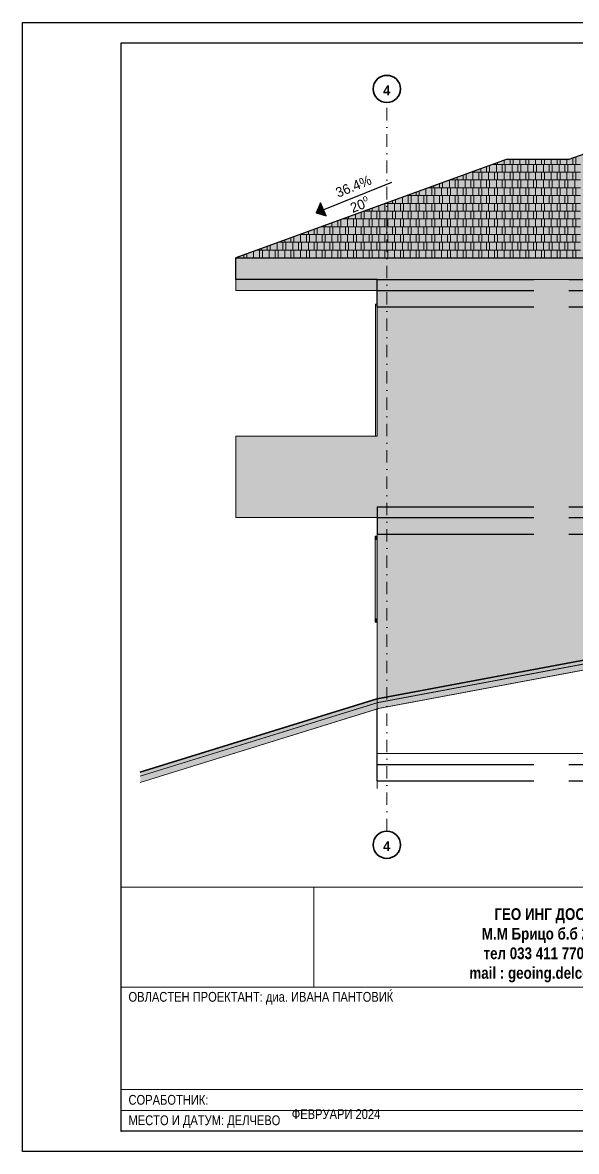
# Model space of a CAD drawing. Extents: x -1929 to 256751, y -18317 to 36108.
# Drawn here: x 9532 to 10239, y 29 to 1470 of the extents above; entities that cross this region are included whole.
import ezdxf

# ---------------------------------------------------------------- set-up
doc = ezdxf.new("R2010")
doc.units = 0
doc.header["$LTSCALE"] = 5
doc.header["$MEASUREMENT"] = 0
doc.linetypes.add('- Осеви линии', pattern=[670.277762, 317.5, -176.388889, 0, -176.388874])
doc.linetypes.add('- Скирити линии', pattern=[245, 200, -45])
for name, color, linetype in [('1 _ Плочи - Основни.Structural - Bearing', 7, 'Continuous'), ('4 _ - Фрагмент - Разрез.2D Elements', 7, 'Continuous'), ('4 _ - Щриховки - Основни.2D Elements', 7, 'Continuous'), ('6 _ - Конструктивни оси.Dimensioning', 7, 'Continuous'), ('7 _ - Основни елементи.2D Elements', 7, 'Continuous'), ('KEREMIDI', 7, 'Continuous'), ('Structural - Bearing', 7, 'Continuous')]:
    doc.layers.add(name, color=color, linetype=linetype)
doc.styles.add('GENERATED_STYLE_1', font='GOTHIC.TTF')
doc.styles.add('GENERATED_STYLE_2', font='GOTHICB.TTF')

# ---------------------------------------------------------------- blocks, each defined once
blk = doc.blocks.new('*X17')
at = {"layer": 'KEREMIDI', "color": 250, "linetype": 'Continuous', "lineweight": 13, "ltscale": 0.01, "true_color": 0x2a2a2a}
for p, q in [((12555, 25646), (12555, 25660)), ((12629, 25663), (12629, 25687)), ((12805, 25663), (12805, 25751)), ((12955, 25646), (12955, 25769)), ((13029, 25663), (13029, 25769)), ((13205, 25663), (13205, 25769)), ((13355, 25646), (13355, 25769)), ((13429, 25663), (13429, 25769)), ((13605, 25663), (13605, 25769)), ((13755, 25646), (13755, 25769)), ((13829, 25663), (13829, 25769)), ((14005, 25663), (14005, 25769)), ((14155, 25646), (14155, 25769)), ((14229, 25663), (14229, 25769)), ((14405, 25663), (14405, 25769)), ((14555, 25646), (14555, 25805)), ((14629, 25663), (14629, 25828)), ((11829, 25265), (11829, 25396)), ((11971, 25447), (12355, 25447)), ((12005, 25265), (12005, 25430)), ((12029, 25464), (12029, 25468)), ((12155, 25248), (12155, 25447)), ((12205, 25464), (12205, 25532)), ((12229, 25265), (12229, 25430)), ((12355, 25587), (12355, 25447)), ((12355, 25447), (13155, 25447)), ((12405, 25265), (12405, 25430)), ((12429, 25464), (12429, 25614)), ((13155, 25646), (12518, 25646)), ((12555, 25248), (12555, 25447)), ((12605, 25464), (12605, 25629)), ((12629, 25265), (12629, 25430)), ((12755, 25447), (12755, 25646)), ((12805, 25265), (12805, 25430)), ((12829, 25464), (12829, 25629)), ((12955, 25248), (12955, 25447)), ((13005, 25464), (13005, 25629)), ((13029, 25265), (13029, 25430)), ((13955, 25646), (13155, 25646)), ((13155, 25646), (13155, 25447)), ((13155, 25447), (13955, 25447)), ((13205, 25265), (13205, 25430)), ((13229, 25464), (13229, 25629)), ((13355, 25248), (13355, 25447)), ((13405, 25464), (13405, 25629)), ((13429, 25265), (13429, 25430)), ((13555, 25447), (13555, 25646)), ((13605, 25265), (13605, 25430)), ((13629, 25464), (13629, 25629)), ((13755, 25248), (13755, 25447)), ((13805, 25464), (13805, 25629)), ((13829, 25265), (13829, 25430)), ((14755, 25646), (13955, 25646)), ((13955, 25646), (13955, 25447)), ((13955, 25447), (14755, 25447)), ((14005, 25265), (14005, 25430)), ((14029, 25464), (14029, 25629)), ((14155, 25248), (14155, 25447)), ((14205, 25464), (14205, 25629)), ((14229, 25265), (14229, 25430)), ((14355, 25447), (14355, 25646)), ((14405, 25265), (14405, 25430)), ((14429, 25464), (14429, 25629)), ((14555, 25248), (14555, 25447)), ((14605, 25464), (14605, 25629)), ((14629, 25265), (14629, 25430)), ((11005, 25066), (11005, 25096)), ((11155, 25049), (11155, 25150)), ((11229, 25066), (11229, 25177)), ((11405, 25066), (11405, 25231)), ((11555, 25248), (11424, 25248)), ((12355, 25248), (11555, 25248)), ((11555, 25248), (11555, 25049)), ((11605, 25265), (11605, 25314)), ((11629, 25066), (11629, 25231)), ((11755, 25248), (11755, 25369)), ((11805, 25066), (11805, 25231)), ((11955, 25049), (11955, 25248)), ((12029, 25066), (12029, 25231)), ((12205, 25066), (12205, 25231)), ((13155, 25248), (12355, 25248)), ((12355, 25248), (12355, 25049)), ((12429, 25066), (12429, 25231)), ((12605, 25066), (12605, 25231)), ((12755, 25049), (12755, 25248)), ((12829, 25066), (12829, 25231)), ((13005, 25066), (13005, 25231)), ((13955, 25248), (13155, 25248)), ((13155, 25248), (13155, 25049)), ((13229, 25066), (13229, 25231)), ((13405, 25066), (13405, 25231)), ((13555, 25049), (13555, 25248)), ((13629, 25066), (13629, 25231)), ((13805, 25066), (13805, 25231)), ((14755, 25248), (13955, 25248)), ((13955, 25248), (13955, 25049)), ((14029, 25066), (14029, 25231)), ((14205, 25066), (14205, 25231)), ((14355, 25049), (14355, 25248)), ((14429, 25066), (14429, 25231)), ((14605, 25066), (14605, 25231)), ((10205, 24668), (10205, 24805)), ((10755, 24850), (10330, 24850)), ((10355, 24651), (10355, 24850)), ((10405, 24867), (10405, 24877)), ((10429, 24668), (10429, 24833)), ((10555, 24850), (10555, 24932)), ((10605, 24668), (10605, 24833)), ((10629, 24867), (10629, 24959)), ((11555, 24850), (10755, 24850)), ((10755, 24850), (10755, 24651)), ((10805, 24867), (10805, 25023)), ((10829, 24668), (10829, 24833)), ((10877, 25049), (11555, 25049)), ((10955, 24850), (10955, 25049)), ((11005, 24668), (11005, 24833)), ((11029, 24867), (11029, 25032)), ((11155, 24651), (11155, 24850)), ((11205, 24867), (11205, 25032)), ((11229, 24668), (11229, 24833)), ((11355, 24850), (11355, 25049)), ((11405, 24668), (11405, 24833)), ((11429, 24867), (11429, 25032)), ((11555, 25049), (12355, 25049)), ((12355, 24850), (11555, 24850)), ((11555, 24850), (11555, 24651)), ((11605, 24867), (11605, 25032)), ((11629, 24668), (11629, 24833)), ((11755, 24850), (11755, 25049)), ((11805, 24668), (11805, 24833)), ((11829, 24867), (11829, 25032)), ((11955, 24651), (11955, 24850)), ((12005, 24867), (12005, 25032)), ((12029, 24668), (12029, 24833)), ((12155, 24850), (12155, 25049)), ((12205, 24668), (12205, 24833)), ((12229, 24867), (12229, 25032)), ((12355, 25049), (13155, 25049)), ((13155, 24850), (12355, 24850)), ((12355, 24850), (12355, 24651)), ((12405, 24867), (12405, 25032)), ((12429, 24668), (12429, 24833)), ((12555, 24850), (12555, 25049)), ((12605, 24668), (12605, 24833)), ((12629, 24867), (12629, 25032)), ((12755, 24651), (12755, 24850)), ((12805, 24867), (12805, 25032)), ((12829, 24668), (12829, 24833)), ((12955, 24850), (12955, 25049)), ((13005, 24668), (13005, 24833)), ((13029, 24867), (13029, 25032)), ((13155, 25049), (13955, 25049)), ((13955, 24850), (13155, 24850)), ((13155, 24850), (13155, 24651)), ((13205, 24867), (13205, 25032)), ((13229, 24668), (13229, 24833)), ((13355, 24850), (13355, 25049)), ((13405, 24668), (13405, 24833)), ((13429, 24867), (13429, 25032)), ((13555, 24651), (13555, 24850)), ((13605, 24867), (13605, 25032)), ((13629, 24668), (13629, 24833)), ((13755, 24850), (13755, 25049)), ((13805, 24668), (13805, 24833)), ((13829, 24867), (13829, 25032)), ((13955, 25049), (14755, 25049)), ((14755, 24850), (13955, 24850)), ((13955, 24850), (13955, 24651)), ((14005, 24867), (14005, 25032)), ((14029, 24668), (14029, 24833)), ((14155, 24850), (14155, 25049)), ((14205, 24668), (14205, 24833)), ((14229, 24867), (14229, 25032)), ((14355, 24651), (14355, 24850)), ((14405, 24867), (14405, 25032)), ((14429, 24668), (14429, 24833)), ((14555, 24850), (14555, 25049)), ((14605, 24668), (14605, 24833)), ((14629, 24867), (14629, 25032)), ((9429, 24469), (9429, 24522)), ((9605, 24469), (9605, 24586)), ((9755, 24452), (9755, 24641)), ((9783, 24651), (9955, 24651)), ((9829, 24469), (9829, 24634)), ((9955, 24714), (9955, 24651)), ((9955, 24651), (10755, 24651)), ((10005, 24469), (10005, 24634)), ((10029, 24668), (10029, 24740)), ((10155, 24452), (10155, 24651)), ((10229, 24469), (10229, 24634)), ((10405, 24469), (10405, 24634)), ((10555, 24452), (10555, 24651)), ((10629, 24469), (10629, 24634)), ((10755, 24651), (11555, 24651)), ((10805, 24469), (10805, 24634)), ((10955, 24452), (10955, 24651)), ((11029, 24469), (11029, 24634)), ((11205, 24469), (11205, 24634)), ((11355, 24452), (11355, 24651)), ((11429, 24469), (11429, 24634)), ((11555, 24651), (12355, 24651)), ((11605, 24469), (11605, 24634)), ((11755, 24452), (11755, 24651)), ((11829, 24469), (11829, 24634)), ((12005, 24469), (12005, 24634)), ((12155, 24452), (12155, 24651)), ((12229, 24469), (12229, 24634)), ((12355, 24651), (13155, 24651)), ((12405, 24469), (12405, 24634)), ((12555, 24452), (12555, 24651)), ((12629, 24469), (12629, 24634)), ((12805, 24469), (12805, 24634)), ((12955, 24452), (12955, 24651)), ((13029, 24469), (13029, 24634)), ((13155, 24651), (13955, 24651)), ((13205, 24469), (13205, 24634)), ((13355, 24452), (13355, 24651)), ((13429, 24469), (13429, 24634)), ((13605, 24469), (13605, 24634)), ((13755, 24452), (13755, 24651)), ((13829, 24469), (13829, 24634)), ((13955, 24651), (14755, 24651)), ((14005, 24469), (14005, 24634)), ((14155, 24452), (14155, 24651)), ((14229, 24469), (14229, 24634)), ((14405, 24469), (14405, 24634)), ((14555, 24452), (14555, 24651)), ((14629, 24469), (14629, 24634)), ((8629, 24071), (8629, 24231)), ((8689, 24253), (9155, 24253)), ((8755, 24253), (8755, 24277)), ((8805, 24071), (8805, 24236)), ((8829, 24270), (8829, 24304)), ((8955, 24054), (8955, 24253)), ((9005, 24270), (9005, 24368)), ((9029, 24071), (9029, 24236)), ((9155, 24422), (9155, 24253)), ((9155, 24253), (9955, 24253)), ((9205, 24071), (9205, 24236)), ((9229, 24270), (9229, 24435)), ((9955, 24452), (9236, 24452)), ((9355, 24452), (9355, 24495)), ((9355, 24054), (9355, 24253)), ((9405, 24270), (9405, 24435)), ((9429, 24071), (9429, 24236)), ((9555, 24253), (9555, 24452)), ((9605, 24071), (9605, 24236)), ((9629, 24270), (9629, 24435)), ((9755, 24054), (9755, 24253)), ((9805, 24270), (9805, 24435)), ((9829, 24071), (9829, 24236)), ((10755, 24452), (9955, 24452)), ((9955, 24452), (9955, 24253)), ((9955, 24253), (10755, 24253)), ((10005, 24071), (10005, 24236)), ((10029, 24270), (10029, 24435)), ((10155, 24054), (10155, 24253)), ((10205, 24270), (10205, 24435)), ((10229, 24071), (10229, 24236)), ((10355, 24253), (10355, 24452)), ((10405, 24071), (10405, 24236)), ((10429, 24270), (10429, 24435)), ((10555, 24054), (10555, 24253)), ((10605, 24270), (10605, 24435)), ((10629, 24071), (10629, 24236)), ((11555, 24452), (10755, 24452)), ((10755, 24452), (10755, 24253)), ((10755, 24253), (11555, 24253)), ((10805, 24071), (10805, 24236)), ((10829, 24270), (10829, 24435)), ((10955, 24054), (10955, 24253)), ((11005, 24270), (11005, 24435)), ((11029, 24071), (11029, 24236)), ((11155, 24253), (11155, 24452)), ((11205, 24071), (11205, 24236)), ((11229, 24270), (11229, 24435)), ((11355, 24054), (11355, 24253)), ((11405, 24270), (11405, 24435)), ((11429, 24071), (11429, 24236)), ((12355, 24452), (11555, 24452)), ((11555, 24452), (11555, 24253)), ((11555, 24253), (12355, 24253)), ((11605, 24071), (11605, 24236)), ((11629, 24270), (11629, 24435)), ((11755, 24054), (11755, 24253)), ((11805, 24270), (11805, 24435)), ((11829, 24071), (11829, 24236)), ((11955, 24253), (11955, 24452)), ((12005, 24071), (12005, 24236)), ((12029, 24270), (12029, 24435)), ((12155, 24054), (12155, 24253)), ((12205, 24270), (12205, 24435)), ((12229, 24071), (12229, 24236)), ((13155, 24452), (12355, 24452)), ((12355, 24452), (12355, 24253)), ((12355, 24253), (13155, 24253)), ((12405, 24071), (12405, 24236)), ((12429, 24270), (12429, 24435)), ((12555, 24054), (12555, 24253)), ((12605, 24270), (12605, 24435)), ((12629, 24071), (12629, 24236)), ((12755, 24253), (12755, 24452)), ((12805, 24071), (12805, 24236)), ((12829, 24270), (12829, 24435)), ((12955, 24054), (12955, 24253)), ((13005, 24270), (13005, 24435)), ((13029, 24071), (13029, 24236)), ((13955, 24452), (13155, 24452)), ((13155, 24452), (13155, 24253)), ((13155, 24253), (13955, 24253)), ((13205, 24071), (13205, 24236)), ((13229, 24270), (13229, 24435)), ((13355, 24054), (13355, 24253)), ((13405, 24270), (13405, 24435)), ((13429, 24071), (13429, 24236)), ((13555, 24253), (13555, 24452)), ((13605, 24071), (13605, 24236)), ((13629, 24270), (13629, 24435)), ((13755, 24054), (13755, 24253)), ((13805, 24270), (13805, 24435)), ((13829, 24071), (13829, 24236)), ((14755, 24452), (13955, 24452)), ((13955, 24452), (13955, 24253)), ((13955, 24253), (14755, 24253)), ((14005, 24071), (14005, 24236)), ((14029, 24270), (14029, 24435)), ((14155, 24054), (14155, 24253)), ((14205, 24270), (14205, 24435)), ((14229, 24071), (14229, 24236)), ((14355, 24253), (14355, 24452)), ((14405, 24071), (14405, 24236)), ((14429, 24270), (14429, 24435)), ((14555, 24054), (14555, 24253)), ((14605, 24270), (14605, 24435)), ((14629, 24071), (14629, 24236)), ((7805, 23872), (7805, 23931)), ((7955, 23855), (7955, 23986)), ((8029, 23872), (8029, 24013)), ((8355, 24054), (8143, 24054)), ((8155, 24054), (8155, 24058)), ((8205, 23872), (8205, 24037)), ((8229, 24071), (8229, 24085)), ((9155, 24054), (8355, 24054)), ((8355, 24054), (8355, 23855)), ((8405, 24071), (8405, 24149)), ((8429, 23872), (8429, 24037)), ((8555, 24054), (8555, 24204)), ((8605, 23872), (8605, 24037)), ((8755, 23855), (8755, 24054)), ((8829, 23872), (8829, 24037)), ((9005, 23872), (9005, 24037)), ((9955, 24054), (9155, 24054)), ((9155, 24054), (9155, 23855)), ((9229, 23872), (9229, 24037)), ((9405, 23872), (9405, 24037)), ((9555, 23855), (9555, 24054)), ((9629, 23872), (9629, 24037)), ((9805, 23872), (9805, 24037)), ((10755, 24054), (9955, 24054)), ((9955, 24054), (9955, 23855)), ((10029, 23872), (10029, 24037)), ((10205, 23872), (10205, 24037)), ((10355, 23855), (10355, 24054)), ((10429, 23872), (10429, 24037)), ((10605, 23872), (10605, 24037)), ((11555, 24054), (10755, 24054)), ((10755, 24054), (10755, 23855)), ((10829, 23872), (10829, 24037)), ((11005, 23872), (11005, 24037)), ((11155, 23855), (11155, 24054)), ((11229, 23872), (11229, 24037)), ((11405, 23872), (11405, 24037)), ((12355, 24054), (11555, 24054)), ((11555, 24054), (11555, 23855)), ((11629, 23872), (11629, 24037)), ((11805, 23872), (11805, 24037)), ((11955, 23855), (11955, 24054)), ((12029, 23872), (12029, 24037)), ((12205, 23872), (12205, 24037)), ((13155, 24054), (12355, 24054)), ((12355, 24054), (12355, 23855)), ((12429, 23872), (12429, 24037)), ((12605, 23872), (12605, 24037)), ((12755, 23855), (12755, 24054)), ((12829, 23872), (12829, 24037)), ((13005, 23872), (13005, 24037)), ((13955, 24054), (13155, 24054)), ((13155, 24054), (13155, 23855)), ((13229, 23872), (13229, 24037)), ((13405, 23872), (13405, 24037)), ((13555, 23855), (13555, 24054)), ((13629, 23872), (13629, 24037)), ((13805, 23872), (13805, 24037)), ((14755, 24054), (13955, 24054)), ((13955, 24054), (13955, 23855)), ((14029, 23872), (14029, 24037)), ((14205, 23872), (14205, 24037)), ((14355, 23855), (14355, 24054)), ((14429, 23872), (14429, 24037)), ((14605, 23872), (14605, 24037)), ((7555, 23656), (7049, 23656)), ((7155, 23457), (7155, 23656)), ((7205, 23673), (7205, 23713)), ((7355, 23656), (7355, 23767)), ((7429, 23673), (7429, 23794)), ((8355, 23656), (7555, 23656)), ((7555, 23656), (7555, 23457)), ((7596, 23855), (8355, 23855)), ((7605, 23673), (7605, 23838)), ((7755, 23656), (7755, 23855)), ((7829, 23673), (7829, 23838)), ((7955, 23457), (7955, 23656)), ((8005, 23673), (8005, 23838)), ((8155, 23656), (8155, 23855)), ((8229, 23673), (8229, 23838)), ((8355, 23855), (9155, 23855)), ((9155, 23656), (8355, 23656)), ((8355, 23656), (8355, 23457)), ((8405, 23673), (8405, 23838)), ((8555, 23656), (8555, 23855)), ((8629, 23673), (8629, 23838)), ((8755, 23457), (8755, 23656)), ((8805, 23673), (8805, 23838)), ((8955, 23656), (8955, 23855)), ((9029, 23673), (9029, 23838)), ((9155, 23855), (9955, 23855)), ((9955, 23656), (9155, 23656)), ((9155, 23656), (9155, 23457)), ((9205, 23673), (9205, 23838)), ((9355, 23656), (9355, 23855)), ((9429, 23673), (9429, 23838)), ((9555, 23457), (9555, 23656)), ((9605, 23673), (9605, 23838)), ((9755, 23656), (9755, 23855)), ((9829, 23673), (9829, 23838)), ((9955, 23855), (10755, 23855)), ((10755, 23656), (9955, 23656)), ((9955, 23656), (9955, 23457)), ((10005, 23673), (10005, 23838)), ((10155, 23656), (10155, 23855)), ((10229, 23673), (10229, 23838)), ((10355, 23457), (10355, 23656)), ((10405, 23673), (10405, 23838)), ((10555, 23656), (10555, 23855)), ((10629, 23673), (10629, 23838)), ((10755, 23855), (11555, 23855)), ((11555, 23656), (10755, 23656)), ((10755, 23656), (10755, 23457)), ((10805, 23673), (10805, 23838)), ((10955, 23656), (10955, 23855)), ((11029, 23673), (11029, 23838)), ((11155, 23457), (11155, 23656)), ((11205, 23673), (11205, 23838)), ((11355, 23656), (11355, 23855)), ((11429, 23673), (11429, 23838)), ((11555, 23855), (12355, 23855)), ((12355, 23656), (11555, 23656)), ((11555, 23656), (11555, 23457)), ((11605, 23673), (11605, 23838)), ((11755, 23656), (11755, 23855)), ((11829, 23673), (11829, 23838)), ((11955, 23457), (11955, 23656)), ((12005, 23673), (12005, 23838)), ((12155, 23656), (12155, 23855)), ((12229, 23673), (12229, 23838)), ((12355, 23855), (13155, 23855)), ((13155, 23656), (12355, 23656)), ((12355, 23656), (12355, 23457)), ((12405, 23673), (12405, 23838)), ((12555, 23656), (12555, 23855)), ((12629, 23673), (12629, 23838)), ((12755, 23457), (12755, 23656)), ((12805, 23673), (12805, 23838)), ((12955, 23656), (12955, 23855)), ((13029, 23673), (13029, 23838)), ((13155, 23855), (13955, 23855)), ((13955, 23656), (13155, 23656)), ((13155, 23656), (13155, 23457)), ((13205, 23673), (13205, 23838)), ((13355, 23656), (13355, 23855)), ((13429, 23673), (13429, 23838)), ((13555, 23457), (13555, 23656)), ((13605, 23673), (13605, 23838)), ((13755, 23656), (13755, 23855)), ((13829, 23673), (13829, 23838)), ((13955, 23855), (14755, 23855)), ((14755, 23656), (13955, 23656)), ((13955, 23656), (13955, 23457)), ((14005, 23673), (14005, 23838)), ((14155, 23656), (14155, 23855)), ((14229, 23673), (14229, 23838)), ((14355, 23457), (14355, 23656)), ((14405, 23673), (14405, 23838)), ((14555, 23656), (14555, 23855)), ((14629, 23673), (14629, 23838)), ((6229, 23275), (6229, 23357)), ((6405, 23275), (6405, 23421)), ((6502, 23457), (6755, 23457)), ((6555, 23258), (6555, 23457)), ((6605, 23474), (6605, 23494)), ((6629, 23275), (6629, 23440)), ((6755, 23549), (6755, 23457)), ((6755, 23457), (7555, 23457)), ((6805, 23275), (6805, 23440)), ((6829, 23474), (6829, 23576)), ((6955, 23258), (6955, 23457)), ((7005, 23474), (7005, 23639)), ((7029, 23275), (7029, 23440)), ((7205, 23275), (7205, 23440)), ((7229, 23474), (7229, 23639)), ((7355, 23258), (7355, 23457)), ((7405, 23474), (7405, 23639)), ((7429, 23275), (7429, 23440)), ((7555, 23457), (8355, 23457)), ((7605, 23275), (7605, 23440)), ((7629, 23474), (7629, 23639)), ((7755, 23258), (7755, 23457)), ((7805, 23474), (7805, 23639)), ((7829, 23275), (7829, 23440)), ((8005, 23275), (8005, 23440)), ((8029, 23474), (8029, 23639)), ((8155, 23258), (8155, 23457)), ((8205, 23474), (8205, 23639)), ((8229, 23275), (8229, 23440)), ((8355, 23457), (9155, 23457)), ((8405, 23275), (8405, 23440)), ((8429, 23474), (8429, 23639)), ((8555, 23258), (8555, 23457)), ((8605, 23474), (8605, 23639)), ((8629, 23275), (8629, 23440)), ((8805, 23275), (8805, 23440)), ((8829, 23474), (8829, 23639)), ((8955, 23258), (8955, 23457)), ((9005, 23474), (9005, 23639)), ((9029, 23275), (9029, 23440)), ((9155, 23457), (9955, 23457)), ((9205, 23275), (9205, 23440)), ((9229, 23474), (9229, 23639)), ((9355, 23258), (9355, 23457)), ((9405, 23474), (9405, 23639)), ((9429, 23275), (9429, 23440)), ((9605, 23275), (9605, 23440)), ((9629, 23474), (9629, 23639)), ((9755, 23258), (9755, 23457)), ((9805, 23474), (9805, 23639)), ((9829, 23275), (9829, 23440)), ((9955, 23457), (10755, 23457)), ((10005, 23275), (10005, 23440)), ((10029, 23474), (10029, 23639)), ((10155, 23258), (10155, 23457)), ((10205, 23474), (10205, 23639)), ((10229, 23275), (10229, 23440)), ((10405, 23275), (10405, 23440)), ((10429, 23474), (10429, 23639)), ((10555, 23258), (10555, 23457)), ((10605, 23474), (10605, 23639)), ((10629, 23275), (10629, 23440)), ((10755, 23457), (11555, 23457)), ((10805, 23275), (10805, 23440)), ((10829, 23474), (10829, 23639)), ((10955, 23258), (10955, 23457)), ((11005, 23474), (11005, 23639)), ((11029, 23275), (11029, 23440)), ((11205, 23275), (11205, 23440)), ((11229, 23474), (11229, 23639)), ((11355, 23258), (11355, 23457)), ((11405, 23474), (11405, 23639)), ((11429, 23275), (11429, 23440)), ((11555, 23457), (12355, 23457)), ((11605, 23275), (11605, 23440)), ((11629, 23474), (11629, 23639)), ((11755, 23258), (11755, 23457)), ((11805, 23474), (11805, 23639)), ((11829, 23275), (11829, 23440)), ((12005, 23275), (12005, 23440)), ((12029, 23474), (12029, 23639)), ((12155, 23258), (12155, 23457)), ((12205, 23474), (12205, 23639)), ((12229, 23275), (12229, 23440)), ((12355, 23457), (13155, 23457)), ((12405, 23275), (12405, 23440)), ((12429, 23474), (12429, 23639)), ((12555, 23258), (12555, 23457)), ((12605, 23474), (12605, 23639)), ((12629, 23275), (12629, 23440)), ((12805, 23275), (12805, 23440)), ((12829, 23474), (12829, 23639)), ((12955, 23258), (12955, 23457)), ((13005, 23474), (13005, 23639)), ((13029, 23275), (13029, 23440)), ((13155, 23457), (13955, 23457)), ((13205, 23275), (13205, 23440)), ((13229, 23474), (13229, 23639)), ((13355, 23258), (13355, 23457)), ((13405, 23474), (13405, 23639)), ((13429, 23275), (13429, 23440)), ((13605, 23275), (13605, 23440)), ((13629, 23474), (13629, 23639)), ((13755, 23258), (13755, 23457)), ((13805, 23474), (13805, 23639)), ((13829, 23275), (13829, 23440)), ((13955, 23457), (14755, 23457)), ((14005, 23275), (14005, 23440)), ((14029, 23474), (14029, 23639)), ((14155, 23258), (14155, 23457)), ((14205, 23474), (14205, 23639)), ((14229, 23275), (14229, 23440)), ((14405, 23275), (14405, 23440)), ((14429, 23474), (14429, 23639)), ((14555, 23258), (14555, 23457)), ((14605, 23474), (14605, 23639)), ((14629, 23275), (14629, 23440)), ((6005, 23275), (6005, 23276)), ((6155, 23258), (6155, 23330))]:
    blk.add_line(p, q, dxfattribs=at)

msp = doc.modelspace()

# ---------------------------------------------------------------- hatches: boundary and pattern name
at = {"layer": '1 _ Плочи - Основни.Structural - Bearing', "linetype": 'Continuous', "lineweight": 0, "true_color": 0xdedede}
msp.add_hatch(color=254, dxfattribs=at).paths.add_polyline_path([(9804.3, 851.9), (9804.3, 837.9), (9984.3, 837.9), (9984.3, 851.9)])
at = {"layer": '4 _ - Щриховки - Основни.2D Elements', "linetype": 'Continuous', "lineweight": 15, "true_color": 0x2a2a2a}
msp.add_hatch(color=250, dxfattribs=at).paths.add_polyline_path([(9912, 1239.8), (9906.8, 1227.2), (9919.4, 1223.3)])
at = {"layer": '4 _ - Щриховки - Основни.2D Elements', "linetype": 'Continuous', "lineweight": 0, "true_color": 0xdedede}
msp.add_hatch(color=254, dxfattribs=at).paths.add_polyline_path([(9984.3, 606.2), (9682.1, 512.5), (9682.1, 507.7), (9985.4, 601.7), (11184.5, 826.4), (11515.6, 826.4), (11515.6, 831), (11184, 831)])
at = {"layer": '4 _ - Щриховки - Основни.2D Elements', "linetype": 'Continuous', "lineweight": 35, "true_color": 0x2a2a2a}
msp.add_hatch(color=250, dxfattribs=at).paths.add_polyline_path([(9984.3, 601.4), (9682.1, 507.8), (9682.1, 499.8), (9986.1, 594), (11185, 818.7), (11517.5, 818.7), (11517.5, 826.3), (11184.3, 826.3)])
at = {"layer": 'KEREMIDI', "linetype": 'Continuous', "lineweight": 0, "true_color": 0xdedede}
for points in [[(10149.3, 1295.1), (9804.3, 1169.5), (11234.3, 1169.5), (10589.3, 1404.3), (10529.3, 1404.3), (10229.3, 1295.1)], [(9804.3, 1160), (11234.3, 1160), (11234.3, 1169.5), (9804.3, 1169.5)], [(9804.3, 1156.8), (11234.3, 1156.8), (11234.3, 1160), (9804.3, 1160)], [(9804.3, 1141.9), (11234.3, 1141.9), (11234.3, 1156.8), (9804.3, 1156.8)]]:
    msp.add_hatch(color=254, dxfattribs=at).paths.add_polyline_path(points)
at = {"layer": 'Structural - Bearing', "linetype": 'Continuous', "lineweight": 0, "true_color": 0xdedede}
for points in [[(9984.3, 1127.9), (9984.3, 1141.9), (9804.3, 1141.9), (9804.3, 1127.9)], [(9984.3, 1141.9), (9984.3, 851.9), (10009.3, 851.9), (10009.3, 1141.9)], [(10009.3, 851.9), (10284.3, 851.9), (10284.3, 1127.9), (10309.3, 1127.9), (10309.3, 851.9), (10604.5, 851.9), (10604.5, 1141.9), (10009.3, 1141.9)], [(9982.4, 941.9), (9984.3, 941.9), (9984.3, 1110.6), (9982.4, 1110.6)], [(9820.3, 851.9), (9820.3, 941.9), (9804.3, 941.9), (9804.3, 851.9)], [(9984.3, 941.9), (9820.3, 941.9), (9820.3, 851.9), (9984.3, 851.9)], [(9984.3, 607), (10009.3, 611.7), (10009.3, 851.9), (9984.3, 851.9)], [(10824.5, 764.5), (11159.3, 827.2), (11159.3, 851.9), (10009.3, 851.9), (10009.3, 611.7), (10284.3, 663.2), (10284.3, 837.9), (10309.3, 837.9), (10309.3, 667.9), (10799.5, 759.8), (10799.5, 837.9), (10824.5, 837.9)], [(9981.8, 809.4), (9984.3, 809.4), (9984.3, 814.4), (9981.8, 814.4)], [(9981.8, 709.4), (9984.3, 709.4), (9984.3, 809.4), (9981.8, 809.4)], [(9981.8, 704.4), (9984.3, 704.4), (9984.3, 709.4), (9981.8, 709.4)]]:
    msp.add_hatch(color=254, dxfattribs=at).paths.add_polyline_path(points)

# ---------------------------------------------------------------- linework, layer by layer
at = {"layer": '1 _ Плочи - Основни.Structural - Bearing', "color": 250, "linetype": 'Continuous', "lineweight": 20, "ltscale": 0.01, "true_color": 0x222222}
for q in [(9804.3, 851.9), (9984.3, 837.9)]:
    msp.add_line((9804.3, 837.9), q, dxfattribs=at)
at = {"layer": '4 _ - Щриховки - Основни.2D Elements', "color": 250, "linetype": 'Continuous', "lineweight": 13, "ltscale": 0.01, "true_color": 0x2a2a2a, "flags": 128}
msp.add_lwpolyline([(9912, 1239.8), (9906.8, 1227.2), (9919.4, 1223.3)], close=True, dxfattribs=at)
for points in [[(9682.1, 507.7), (9985.4, 601.7), (11184.5, 826.4), (11515.6, 826.4), (11515.6, 831), (11184, 831), (9984.3, 606.2), (9682.1, 512.5)], [(9682.1, 499.8), (9986.1, 594), (11185, 818.7), (11517.5, 818.7), (11517.5, 826.3), (11184.3, 826.3), (9984.3, 601.4), (9682.1, 507.8)], [(11520.3, 394.6), (11519.2, 819.4), (11187.6, 819.4), (9987.9, 594.6), (9682.1, 499.8)]]:
    msp.add_lwpolyline(points, dxfattribs=at)
at = {"layer": '6 _ - Конструктивни оси.Dimensioning', "linetype": '- Осеви линии', "lineweight": 20, "ltscale": 0.01, "flags": 128}
msp.add_lwpolyline([(9996.8, 437.6), (9996.8, 1367.9)], dxfattribs=at)
at = {"layer": '7 _ - Основни елементи.2D Elements', "linetype": 'Continuous', "lineweight": 13, "ltscale": 0.01}
for p, q in [((9657.7, 365.9), (11558.2, 365.9)), ((9657.7, 365.9), (9657.7, 53.7)), ((9903.8, 365.9), (9903.8, 238.5)), ((9657.7, 238.5), (11556.6, 238.5)), ((9657.7, 107.8), (11556.6, 107.8)), ((9657.7, 80.7), (11454.7, 80.7))]:
    msp.add_line(p, q, dxfattribs=at)
at = {"layer": '7 _ - Основни елементи.2D Elements', "linetype": 'Continuous', "lineweight": 25, "ltscale": 0.2, "flags": 128}
for points in [[(9531.9, 1470.1), (11580.8, 1470.1), (11580.8, 28.6), (9531.9, 28.6)], [(9657.7, 1444.3), (11555.1, 1444.3), (11555.1, 54.4), (9657.7, 54.4)]]:
    msp.add_lwpolyline(points, close=True, dxfattribs=at)
for points in [[(10003, 1265.7), (9906.8, 1227.2)], [(9682.1, 513.4), (9984.3, 607), (11184.3, 831.9), (11517.5, 831.9)]]:
    msp.add_lwpolyline(points, dxfattribs=at)
at = {"layer": '7 _ - Основни елементи.2D Elements', "linetype": '- Скирити линии', "lineweight": 25, "ltscale": 0.2, "flags": 128}
msp.add_lwpolyline([(9912, 1239.8), (9906.8, 1227.2), (9919.4, 1223.3)], close=True, dxfattribs=at)
for points in [[(9984.3, 1141.9), (10675.7, 1141.9)], [(9984.3, 1106.9), (9984.3, 1141.9)], [(9984.3, 1127.9), (11184.3, 1127.9)], [(9984.3, 1106.9), (11184.3, 1106.9)], [(9984.3, 851.9), (11184.3, 851.9)], [(9984.3, 851.9), (9984.3, 816.9)], [(9984.3, 837.9), (11184.3, 837.9)], [(9984.3, 816.9), (11174.3, 816.9)], [(9984.3, 501.9), (9984.3, 594.6)], [(9984.3, 522.9), (11184.3, 522.9)], [(9984.3, 501.9), (11184.3, 501.9)]]:
    msp.add_lwpolyline(points, dxfattribs=at)
at = {"layer": '7 _ - Основни елементи.2D Elements', "linetype": 'Continuous', "lineweight": 35, "ltscale": 0.01}
for centre in [(9996.8, 1385.3), (9996.8, 420.2)]:
    msp.add_circle(centre, 17.4, dxfattribs=at)
at = {"layer": 'KEREMIDI', "color": 250, "linetype": 'Continuous', "lineweight": 25, "ltscale": 0.01, "true_color": 0x2a2a2a}
for p, q in [((10529.3, 1404.3), (10229.3, 1295.1)), ((10149.3, 1295.1), (9804.3, 1169.5)), ((10229.3, 1295.1), (10149.3, 1295.1)), ((9804.3, 1169.5), (11234.3, 1169.5)), ((9804.3, 1160), (9804.3, 1169.5)), ((9804.3, 1156.8), (9804.3, 1160)), ((9804.3, 1141.9), (9804.3, 1156.8)), ((9984.3, 1141.9), (9804.3, 1141.9))]:
    msp.add_line(p, q, dxfattribs=at)
at = {"layer": 'Structural - Bearing', "color": 250, "linetype": 'Continuous', "lineweight": 20, "ltscale": 0.01, "true_color": 0x222222}
for q in [(9804.3, 1141.9), (9984.3, 1127.9)]:
    msp.add_line((9804.3, 1127.9), q, dxfattribs=at)
at = {"layer": 'Structural - Bearing', "color": 250, "linetype": 'Continuous', "lineweight": 20, "ltscale": 0.01, "true_color": 0x2a2a2a}
for p, q in [((9984.3, 1141.9), (10009.3, 1141.9)), ((10604.5, 1141.9), (10009.3, 1141.9)), ((9984.3, 941.9), (9984.3, 1127.9)), ((9982.4, 941.9), (9982.4, 1110.6)), ((9982.4, 1110.6), (9984.3, 1110.6)), ((9804.3, 941.9), (9820.3, 941.9)), ((9804.3, 851.9), (9804.3, 941.9)), ((9820.3, 941.9), (9984.3, 941.9)), ((9981.8, 809.4), (9981.8, 814.4)), ((9984.3, 814.4), (9981.8, 814.4)), ((9981.8, 709.4), (9981.8, 809.4)), ((9981.8, 704.4), (9981.8, 709.4)), ((9984.3, 704.4), (9981.8, 704.4))]:
    msp.add_line(p, q, dxfattribs=at)
at = {"layer": 'Structural - Bearing', "linetype": 'Continuous', "lineweight": 20, "ltscale": 0.01}
for p, q in [((9984.3, 536.9), (9984.3, 837.9)), ((9984.3, 491.9), (9984.3, 536.9)), ((9984.3, 536.9), (10009.3, 536.9)), ((10284.3, 536.9), (10009.3, 536.9))]:
    msp.add_line(p, q, dxfattribs=at)

# ---------------------------------------------------------------- block references
at = {"color": 250, "linetype": 'Continuous', "lineweight": 20, "ltscale": 0.01, "true_color": 0x2a2a2a, "xscale": 0.04999999895859551, "yscale": 0.04999999895859551, "zscale": 0.04999999895859551}
msp.add_blockref('*X17', (9506.5, 6.7), dxfattribs=at)

# ---------------------------------------------------------------- texts
at = {"layer": '4 _ - Фрагмент - Разрез.2D Elements', "linetype": 'Continuous', "lineweight": 35}
for s, insert, char_height, attachment_point, style in [('\\A1;{\\pqc;\\fCentury Gothic|b1|i0|c204|p34;4}', (9996.8, 1383.6), 12.5, 5, 'GENERATED_STYLE_2'), ('\\A1;{\\pqc;\\fCentury Gothic|b1|i0|c204|p34;4}', (9996.8, 418.5), 12.5, 5, 'GENERATED_STYLE_2'), ('\\A1;{\\W0.850000x;\\pqc;\\fCentury Gothic|b1|i0|c204|p34;ГЕО ИНГ ДОО. ДЕЛЧЕВО\\P\\pqc;\\fCentury Gothic|b1|i0|c204|p34;М.М Брицо б.б 2320 Делчево \\P\\pqc;\\fCentury Gothic|b1|i0|c204|p34;тел 033 411 770 ; 075 354 409 \\P\\pqc;\\fCentury Gothic|b1|i0|c204|p34;mail : geoing.delcevo@gmail.com\\P\\pqc;\\fCentury Gothic|b0|i0|c204|p34;\\H0.833333x;}', (10239.4, 291.8), 15, 5, 'GENERATED_STYLE_2'), ('\\A1;{\\W0.850000x;\\pql;\\fCentury Gothic|b0|i0|c204|p34;ОВЛАСТЕН ПРОЕКТАНТ: д\\fCentury Gothic|b0|i0|c204|p34;иа\\fCentury Gothic|b0|i0|c204|p34;. ИВАНА ПАНТОВИЌ}', (9667.1, 224.2), 12.5, 4, 'GENERATED_STYLE_1'), ('\\A1;{\\W0.850000x;\\pql;\\fCentury Gothic|b0|i0|c204|p34;СОРАБОТНИК:}', (9667.1, 94.4), 12.5, 4, 'GENERATED_STYLE_1'), ('\\A1;{\\W0.850000x;\\pql;\\fCentury Gothic|b0|i0|c204|p34;МЕСТО И ДАТУМ: ДЕЛЧЕВО}', (9667.1, 66.6), 12.5, 4, 'GENERATED_STYLE_1'), ('\\A1;{\\W0.850000x;\\pql;\\fCentury Gothic|b0|i0|c204|p34;ФЕВРУАРИ 2024\\P\\pql;\\fCentury Gothic|b0|i0|c204|p34;}', (9875.5, 76.2), 12.5, 4, 'GENERATED_STYLE_1')]:
    msp.add_mtext(s, dxfattribs=dict(at, insert=insert, char_height=char_height, attachment_point=attachment_point, style=style))
at = {"layer": '4 _ - Фрагмент - Разрез.2D Elements', "linetype": 'Continuous', "lineweight": 35, "char_height": 12.5, "attachment_point": 5, "style": 'GENERATED_STYLE_1'}
for s, insert, rotation in [('\\A1;{\\pqc;\\fCentury Gothic|b0|i0|c204|p34;36.4%}', (9954.3, 1261), 22.0308), ('\\A1;{\\pqc;\\fCentury Gothic|b0|i0|c204|p34;20\\fCentury Gothic|b0|i0|c204|p34;\\A1{\\H.66x;\\Sо^  ;}}', (9962.4, 1237.2), 21.1781)]:
    msp.add_mtext(s, dxfattribs=dict(at, insert=insert, rotation=rotation))

doc.saveas('drawing.dxf')
